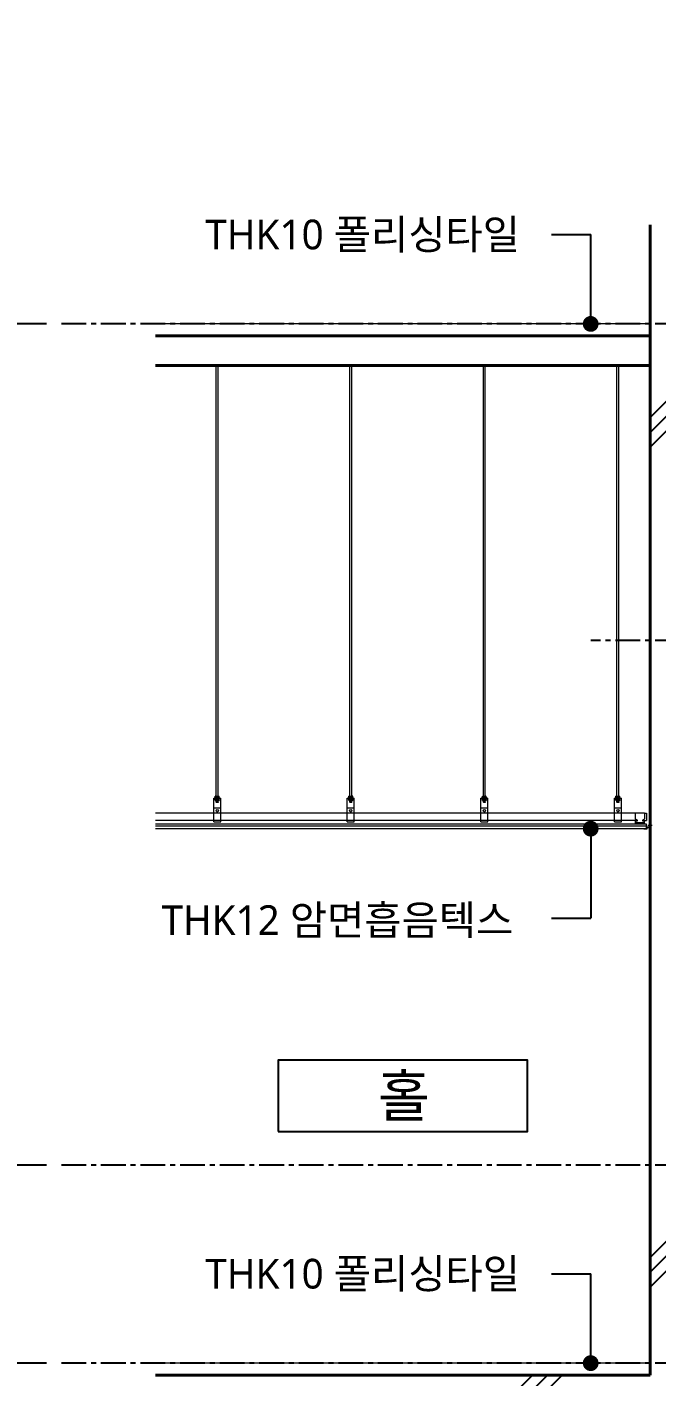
# Model space of a CAD drawing. Header units: millimetres. Extents: x -3672364 to -3590876, y -108975 to -79664.
# Drawn here: x -3615743 to -3612564, y -103295 to -96475 of the extents above; entities that cross this region are included whole.
import ezdxf
from ezdxf.enums import TextEntityAlignment as Align

# ---------------------------------------------------------------- set-up
doc = ezdxf.new("R2010")
doc.units = ezdxf.units.MM
doc.header["$LTSCALE"] = 100
doc.header["$MEASUREMENT"] = 0
doc.linetypes.add('CEN', pattern=[62, 60, -1, 0, -1])
doc.linetypes.add('CENTER', pattern=[2, 1.25, -0.25, 0.25, -0.25])
doc.layers.get('0').update_dxf_attribs({"linetype": 'CONTINUOUS'})
for name, color, linetype, lineweight in [('A-CONC-LIN1', 2, 'CONTINUOUS', 40), ('A-DIMS', 7, 'CONTINUOUS', 25), ('A-ELEV-LIN3', 8, 'CONTINUOUS', 18), ('A-MKXS-LEAD', 7, 'CONTINUOUS', 25), ('A-MKXS-TEXT1', 3, 'CONTINUOUS', 25), ('A-MKXX-NAME', 3, 'CONTINUOUS', 25), ('A-MKXX-SYMB', 7, 'CONTINUOUS', 25), ('A-XXXX-FIN2', 6, 'CONTINUOUS', 20)]:
    doc.layers.add(name, color=color, linetype=linetype, lineweight=lineweight)
doc.layers.add('A-CONC-SOLD', color=253, linetype='CEN')
doc.layers.add('AA-AXIS-LINE-1', color=1, linetype='CENTER')
doc.styles.add('HY울릉도L', font='')
doc.styles.add('맑은고딕', font='malgun.ttf')
doc.styles.get('HY울릉도L').set_extended_font_data('HYwulM')
doc.dimstyles.new('CDIM', dxfattribs={"dimtxt": 3, "dimasz": 1.5, "dimexe": 2, "dimexo": 1, "dimgap": 1, "dimtad": 1, "dimdec": 0, "dimrnd": 0.5, "dimzin": 0, "dimdsep": 32, "dimlunit": 6, "dimtxsty": 'HY울릉도L', "dimblk1": '_CIDOT', "dimblk2": '_CIDOT', "dimsah": 1, "dimcen": 5.5, "dimclrd": 2, "dimclre": 2, "dimclrt": 7, "dimadec": 0, "dimazin": 0, "dimtfac": 1, "dimtdec": 0, "dimtix": 1, "dimtmove": 2, "dimatfit": 1, "dimldrblk": '_CIDOT', "dimfxl": 1, "dimtolj": 1, "dimtzin": 0, "dimlwd": -1, "dimarcsym": 0})

# ---------------------------------------------------------------- blocks, each defined once
blk = doc.blocks.new('_CIDOT')
at = {"color": 0, "linetype": 'ByBlock'}
blk.add_line((2, 0), (-1, 0), dxfattribs=at)
at = {"color": 0, "linetype": 'ByBlock', "const_width": 0.5}
blk.add_lwpolyline([(-0.25, 0, 1), (0.25, 0, 1)], format="xyb", close=True, dxfattribs=at)
blk = doc.blocks.new('*D86')
at = {"layer": 'A-DIMS', "lineweight": -2, "transparency": 16777216}
for p, q in [((-3615643.7, -102224.8), (-3616493.7, -102224.8)), ((-3615643.7, -103224.8), (-3616493.7, -103224.8))]:
    blk.add_line(p, q, dxfattribs=at)
at = {"layer": 'A-DIMS', "transparency": 16777216}
blk.add_line((-3616393.7, -102299.8), (-3616393.7, -103149.8), dxfattribs=at)
at = {"layer": 'A-DIMS', "transparency": 16777216, "xscale": 75, "yscale": 75, "zscale": 75}
for p, rotation in [((-3616393.7, -102224.8), 90), ((-3616393.7, -103224.8), 270)]:
    blk.add_blockref('_CIDOT', p, dxfattribs=dict(at, rotation=rotation))
at = {"layer": 'A-DIMS', "color": 3, "transparency": 16777216, "insert": (-3616534.1, -102724.8), "char_height": 150, "attachment_point": 5, "rotation": 90, "style": '맑은고딕'}
blk.add_mtext('\\A1;1,000', dxfattribs=at)
blk = doc.blocks.new('*D87')
at = {"layer": 'A-DIMS', "lineweight": -2, "transparency": 16777216}
for p, q in [((-3615643.7, -97974.8), (-3616493.7, -97974.8)), ((-3615643.7, -102224.8), (-3616493.7, -102224.8))]:
    blk.add_line(p, q, dxfattribs=at)
at = {"layer": 'A-DIMS', "transparency": 16777216}
blk.add_line((-3616393.7, -98049.8), (-3616393.7, -102149.8), dxfattribs=at)
at = {"layer": 'A-DIMS', "transparency": 16777216, "xscale": 75, "yscale": 75, "zscale": 75}
for p, rotation in [((-3616393.7, -97974.8), 90), ((-3616393.7, -102224.8), 270)]:
    blk.add_blockref('_CIDOT', p, dxfattribs=dict(at, rotation=rotation))
at = {"layer": 'A-DIMS', "color": 3, "transparency": 16777216, "insert": (-3616533.7, -100099.8), "char_height": 150, "attachment_point": 5, "rotation": 90, "style": '맑은고딕'}
blk.add_mtext('\\A1;4,250', dxfattribs=at)

msp = doc.modelspace()

# ---------------------------------------------------------------- hatches: boundary and pattern name
at = {"layer": 'A-CONC-SOLD'}
h = msp.add_hatch(dxfattribs=at)
h.set_pattern_fill('CONC', color=256, scale=100)
h.set_pattern_definition([(45, (-31144.6, -13085), (-2121.3203, 2121.3203), []), (45, (-31144.6, -13010), (-2121.3203, 2121.3203), []), (45, (-31144.6, -12935), (-2121.3203, 2121.3203), [])])
h.paths.add_polyline_path([(-3612193.7, -105304.8), (-3612193.7, -103304.8), (-3608493.7, -103304.8), (-3608493.7, -105304.8)], flags=16)
h.paths.add_polyline_path([(-3612593.7, -106474.8), (-3612193.7, -106474.8), (-3612193.7, -105804.8), (-3611243.7, -105804.8), (-3611243.7, -108974.8), (-3610543.7, -108974.8), (-3610543.7, -105804.8), (-3608193.7, -105804.8), (-3608193.7, -103134.8), (-3608293.7, -103134.8), (-3608293.7, -102024.8), (-3608493.7, -102024.8), (-3608493.7, -103054.8), (-3612193.7, -103054.8), (-3612193.7, -99574.8), (-3608493.7, -99574.8), (-3608493.7, -100524.8), (-3608293.7, -100524.8), (-3608293.7, -98724.8), (-3608443.7, -98724.8), (-3608593.7, -98754.8), (-3608593.7, -98814.8), (-3608573.7, -98814.8), (-3608428.7, -98824.8), (-3608443.7, -98833.8), (-3608443.7, -99324.8), (-3611193.7, -99324.8), (-3611193.7, -99124.8), (-3611393.7, -99124.8), (-3611393.7, -99324.8), (-3612193.7, -99324.8), (-3612193.7, -96474.8), (-3612593.7, -96474.8), (-3612593.7, -98034.8), (-3615093.7, -98034.8), (-3615093.7, -98184.8), (-3612593.7, -98184.8), (-3612593.7, -103284.8), (-3615093.7, -103284.8), (-3615093.7, -103434.8), (-3612593.7, -103434.8)])
at = {"layer": 'A-MKXS-LEAD'}
h = msp.add_hatch(color=256, dxfattribs=at)
h.dxf.hatch_style = 1
h.paths.add_polyline_path([(-3612853.7, -97974.8, -1), (-3612933.7, -97974.8, -1)])
h = msp.add_hatch(color=256, dxfattribs=at)
h.dxf.hatch_style = 1
h.paths.add_polyline_path([(-3612853.7, -100524.8, 1), (-3612933.7, -100524.8, 1)])
h = msp.add_hatch(color=256, dxfattribs=at)
h.dxf.hatch_style = 1
h.paths.add_polyline_path([(-3612853.7, -103224.8, -1), (-3612933.7, -103224.8, -1)])

# ---------------------------------------------------------------- linework, layer by layer
at = {"layer": 'A-CONC-LIN1'}
for p, q in [((-3612593.7, -97474.8), (-3612593.7, -98334.8)), ((-3612593.7, -98034.8), (-3615093.7, -98034.8)), ((-3615093.7, -98184.8), (-3612593.7, -98184.8)), ((-3612593.7, -98184.8), (-3612593.7, -103284.8)), ((-3612593.7, -103284.8), (-3615093.7, -103284.8))]:
    msp.add_line(p, q, dxfattribs=at)
at = {"layer": 'A-ELEV-LIN3'}
for p, q in [((-3614786.2, -100391.3), (-3614786.2, -98184.8)), ((-3614776.2, -100391.3), (-3614776.2, -98184.8)), ((-3614111.2, -100391.3), (-3614111.2, -98184.8)), ((-3614101.2, -100391.3), (-3614101.2, -98184.8)), ((-3613436.2, -100391.3), (-3613436.2, -98184.8)), ((-3613426.2, -100391.3), (-3613426.2, -98184.8)), ((-3612761.2, -100391.3), (-3612761.2, -98184.8)), ((-3612751.2, -100391.3), (-3612751.2, -98184.8)), ((-3614798.7, -100369.8), (-3614763.7, -100369.8)), ((-3614798.7, -100489.8), (-3614798.7, -100369.8)), ((-3614798.7, -100371.8), (-3614763.7, -100371.8)), ((-3614793.2, -100373.8), (-3614793.2, -100367.8)), ((-3614793.2, -100367.8), (-3614769.2, -100367.8)), ((-3614793.2, -100373.8), (-3614769.2, -100373.8)), ((-3614793.2, -100373.8), (-3614769.2, -100373.8)), ((-3614790.2, -100359.8), (-3614791.2, -100360.8)), ((-3614791.2, -100367.8), (-3614791.2, -100360.8)), ((-3614791.2, -100367.8), (-3614791.2, -100360.8)), ((-3614791.2, -100380.8), (-3614791.2, -100373.8)), ((-3614790.2, -100381.8), (-3614791.2, -100380.8)), ((-3614790.2, -100381.8), (-3614791.2, -100380.8)), ((-3614790.2, -100359.8), (-3614772.2, -100359.8)), ((-3614790.2, -100381.8), (-3614772.2, -100381.8)), ((-3614787.8, -100359.8), (-3614786.2, -100361.5)), ((-3614787.8, -100367.8), (-3614786.2, -100366.1)), ((-3614787.8, -100373.8), (-3614786.2, -100375.5)), ((-3614787.8, -100373.8), (-3614786.2, -100375.5)), ((-3614787.8, -100381.8), (-3614786.2, -100380.1)), ((-3614784.5, -100359.8), (-3614786.2, -100361.5)), ((-3614784.5, -100367.8), (-3614786.2, -100366.1)), ((-3614784.5, -100373.8), (-3614786.2, -100375.5)), ((-3614786.2, -100391.3), (-3614786.2, -100373.8)), ((-3614784.5, -100373.8), (-3614786.2, -100375.5)), ((-3614784.5, -100381.8), (-3614786.2, -100380.1)), ((-3614781.2, -100381.8), (-3614781.2, -100373.8)), ((-3614781.2, -100381.8), (-3614781.2, -100373.8)), ((-3614777.8, -100359.8), (-3614776.2, -100361.5)), ((-3614777.8, -100367.8), (-3614776.2, -100366.1)), ((-3614777.8, -100373.8), (-3614776.2, -100375.5)), ((-3614777.8, -100381.8), (-3614776.2, -100380.1)), ((-3614774.5, -100359.8), (-3614776.2, -100361.5)), ((-3614774.5, -100367.8), (-3614776.2, -100366.1)), ((-3614774.5, -100373.8), (-3614776.2, -100375.5)), ((-3614776.2, -100391.3), (-3614776.2, -100373.8)), ((-3614774.5, -100381.8), (-3614776.2, -100380.1)), ((-3614771.2, -100360.8), (-3614772.2, -100359.8)), ((-3614771.2, -100380.8), (-3614772.2, -100381.8)), ((-3614771.2, -100367.8), (-3614771.2, -100360.8)), ((-3614771.2, -100367.8), (-3614771.2, -100360.8)), ((-3614771.2, -100380.8), (-3614771.2, -100373.8)), ((-3614769.2, -100373.8), (-3614769.2, -100367.8)), ((-3614763.7, -100489.8), (-3614763.7, -100369.8)), ((-3614123.7, -100369.8), (-3614088.7, -100369.8)), ((-3614123.7, -100489.8), (-3614123.7, -100369.8)), ((-3614123.7, -100371.8), (-3614088.7, -100371.8)), ((-3614118.2, -100373.8), (-3614118.2, -100367.8)), ((-3614118.2, -100367.8), (-3614094.2, -100367.8)), ((-3614118.2, -100373.8), (-3614094.2, -100373.8)), ((-3614118.2, -100373.8), (-3614094.2, -100373.8)), ((-3614115.2, -100359.8), (-3614116.2, -100360.8)), ((-3614116.2, -100367.8), (-3614116.2, -100360.8)), ((-3614116.2, -100367.8), (-3614116.2, -100360.8)), ((-3614116.2, -100380.8), (-3614116.2, -100373.8)), ((-3614115.2, -100381.8), (-3614116.2, -100380.8)), ((-3614115.2, -100381.8), (-3614116.2, -100380.8)), ((-3614115.2, -100359.8), (-3614097.2, -100359.8)), ((-3614115.2, -100381.8), (-3614097.2, -100381.8)), ((-3614112.8, -100359.8), (-3614111.2, -100361.5)), ((-3614112.8, -100367.8), (-3614111.2, -100366.1)), ((-3614112.8, -100373.8), (-3614111.2, -100375.5)), ((-3614112.8, -100373.8), (-3614111.2, -100375.5)), ((-3614112.8, -100381.8), (-3614111.2, -100380.1)), ((-3614109.5, -100359.8), (-3614111.2, -100361.5)), ((-3614109.5, -100367.8), (-3614111.2, -100366.1)), ((-3614109.5, -100373.8), (-3614111.2, -100375.5)), ((-3614111.2, -100391.3), (-3614111.2, -100373.8)), ((-3614109.5, -100373.8), (-3614111.2, -100375.5)), ((-3614109.5, -100381.8), (-3614111.2, -100380.1)), ((-3614106.2, -100381.8), (-3614106.2, -100373.8)), ((-3614106.2, -100381.8), (-3614106.2, -100373.8)), ((-3614102.8, -100359.8), (-3614101.2, -100361.5)), ((-3614102.8, -100367.8), (-3614101.2, -100366.1)), ((-3614102.8, -100373.8), (-3614101.2, -100375.5)), ((-3614102.8, -100381.8), (-3614101.2, -100380.1)), ((-3614099.5, -100359.8), (-3614101.2, -100361.5)), ((-3614099.5, -100367.8), (-3614101.2, -100366.1)), ((-3614099.5, -100373.8), (-3614101.2, -100375.5)), ((-3614101.2, -100391.3), (-3614101.2, -100373.8)), ((-3614099.5, -100381.8), (-3614101.2, -100380.1)), ((-3614096.2, -100360.8), (-3614097.2, -100359.8)), ((-3614096.2, -100380.8), (-3614097.2, -100381.8)), ((-3614096.2, -100367.8), (-3614096.2, -100360.8)), ((-3614096.2, -100367.8), (-3614096.2, -100360.8)), ((-3614096.2, -100380.8), (-3614096.2, -100373.8)), ((-3614094.2, -100373.8), (-3614094.2, -100367.8)), ((-3614088.7, -100489.8), (-3614088.7, -100369.8)), ((-3613448.7, -100369.8), (-3613413.7, -100369.8)), ((-3613448.7, -100489.8), (-3613448.7, -100369.8)), ((-3613448.7, -100371.8), (-3613413.7, -100371.8)), ((-3613443.2, -100373.8), (-3613443.2, -100367.8)), ((-3613443.2, -100367.8), (-3613419.2, -100367.8)), ((-3613443.2, -100373.8), (-3613419.2, -100373.8)), ((-3613443.2, -100373.8), (-3613419.2, -100373.8)), ((-3613440.2, -100359.8), (-3613441.2, -100360.8)), ((-3613441.2, -100367.8), (-3613441.2, -100360.8)), ((-3613441.2, -100367.8), (-3613441.2, -100360.8)), ((-3613441.2, -100380.8), (-3613441.2, -100373.8)), ((-3613440.2, -100381.8), (-3613441.2, -100380.8)), ((-3613440.2, -100381.8), (-3613441.2, -100380.8)), ((-3613440.2, -100359.8), (-3613422.2, -100359.8)), ((-3613440.2, -100381.8), (-3613422.2, -100381.8)), ((-3613437.8, -100359.8), (-3613436.2, -100361.5)), ((-3613437.8, -100367.8), (-3613436.2, -100366.1)), ((-3613437.8, -100373.8), (-3613436.2, -100375.5)), ((-3613437.8, -100373.8), (-3613436.2, -100375.5)), ((-3613437.8, -100381.8), (-3613436.2, -100380.1)), ((-3613434.5, -100359.8), (-3613436.2, -100361.5)), ((-3613434.5, -100367.8), (-3613436.2, -100366.1)), ((-3613434.5, -100373.8), (-3613436.2, -100375.5)), ((-3613436.2, -100391.3), (-3613436.2, -100373.8)), ((-3613434.5, -100373.8), (-3613436.2, -100375.5)), ((-3613434.5, -100381.8), (-3613436.2, -100380.1)), ((-3613431.2, -100381.8), (-3613431.2, -100373.8)), ((-3613431.2, -100381.8), (-3613431.2, -100373.8)), ((-3613427.8, -100359.8), (-3613426.2, -100361.5)), ((-3613427.8, -100367.8), (-3613426.2, -100366.1)), ((-3613427.8, -100373.8), (-3613426.2, -100375.5)), ((-3613427.8, -100381.8), (-3613426.2, -100380.1)), ((-3613424.5, -100359.8), (-3613426.2, -100361.5)), ((-3613424.5, -100367.8), (-3613426.2, -100366.1)), ((-3613424.5, -100373.8), (-3613426.2, -100375.5)), ((-3613426.2, -100391.3), (-3613426.2, -100373.8)), ((-3613424.5, -100381.8), (-3613426.2, -100380.1)), ((-3613421.2, -100360.8), (-3613422.2, -100359.8)), ((-3613421.2, -100380.8), (-3613422.2, -100381.8)), ((-3613421.2, -100367.8), (-3613421.2, -100360.8)), ((-3613421.2, -100367.8), (-3613421.2, -100360.8)), ((-3613421.2, -100380.8), (-3613421.2, -100373.8)), ((-3613419.2, -100373.8), (-3613419.2, -100367.8)), ((-3613413.7, -100489.8), (-3613413.7, -100369.8)), ((-3612773.7, -100369.8), (-3612738.7, -100369.8)), ((-3612773.7, -100489.8), (-3612773.7, -100369.8)), ((-3612773.7, -100371.8), (-3612738.7, -100371.8)), ((-3612768.2, -100373.8), (-3612768.2, -100367.8)), ((-3612768.2, -100367.8), (-3612744.2, -100367.8)), ((-3612768.2, -100373.8), (-3612744.2, -100373.8)), ((-3612768.2, -100373.8), (-3612744.2, -100373.8)), ((-3612765.2, -100359.8), (-3612766.2, -100360.8)), ((-3612766.2, -100367.8), (-3612766.2, -100360.8)), ((-3612766.2, -100367.8), (-3612766.2, -100360.8)), ((-3612766.2, -100380.8), (-3612766.2, -100373.8)), ((-3612765.2, -100381.8), (-3612766.2, -100380.8)), ((-3612765.2, -100381.8), (-3612766.2, -100380.8)), ((-3612765.2, -100359.8), (-3612747.2, -100359.8)), ((-3612765.2, -100381.8), (-3612747.2, -100381.8)), ((-3612762.8, -100359.8), (-3612761.2, -100361.5)), ((-3612762.8, -100367.8), (-3612761.2, -100366.1)), ((-3612762.8, -100373.8), (-3612761.2, -100375.5)), ((-3612762.8, -100373.8), (-3612761.2, -100375.5)), ((-3612762.8, -100381.8), (-3612761.2, -100380.1)), ((-3612759.5, -100359.8), (-3612761.2, -100361.5)), ((-3612759.5, -100367.8), (-3612761.2, -100366.1)), ((-3612759.5, -100373.8), (-3612761.2, -100375.5)), ((-3612761.2, -100391.3), (-3612761.2, -100373.8)), ((-3612759.5, -100373.8), (-3612761.2, -100375.5)), ((-3612759.5, -100381.8), (-3612761.2, -100380.1)), ((-3612756.2, -100381.8), (-3612756.2, -100373.8)), ((-3612756.2, -100381.8), (-3612756.2, -100373.8)), ((-3612752.8, -100359.8), (-3612751.2, -100361.5)), ((-3612752.8, -100367.8), (-3612751.2, -100366.1)), ((-3612752.8, -100373.8), (-3612751.2, -100375.5)), ((-3612752.8, -100381.8), (-3612751.2, -100380.1)), ((-3612749.5, -100359.8), (-3612751.2, -100361.5)), ((-3612749.5, -100367.8), (-3612751.2, -100366.1)), ((-3612749.5, -100373.8), (-3612751.2, -100375.5)), ((-3612751.2, -100391.3), (-3612751.2, -100373.8)), ((-3612749.5, -100381.8), (-3612751.2, -100380.1)), ((-3612746.2, -100360.8), (-3612747.2, -100359.8)), ((-3612746.2, -100380.8), (-3612747.2, -100381.8)), ((-3612746.2, -100367.8), (-3612746.2, -100360.8)), ((-3612746.2, -100367.8), (-3612746.2, -100360.8)), ((-3612746.2, -100380.8), (-3612746.2, -100373.8)), ((-3612744.2, -100373.8), (-3612744.2, -100367.8)), ((-3612738.7, -100489.8), (-3612738.7, -100369.8)), ((-3614798.7, -100419.8), (-3614763.7, -100419.8)), ((-3614776.2, -100391.3), (-3614786.2, -100391.3)), ((-3614786.2, -100391.3), (-3614785.2, -100392.3)), ((-3614777.2, -100392.3), (-3614785.2, -100392.3)), ((-3614776.2, -100391.3), (-3614777.2, -100392.3)), ((-3614123.7, -100419.8), (-3614088.7, -100419.8)), ((-3614101.2, -100391.3), (-3614111.2, -100391.3)), ((-3614111.2, -100391.3), (-3614110.2, -100392.3)), ((-3614102.2, -100392.3), (-3614110.2, -100392.3)), ((-3614101.2, -100391.3), (-3614102.2, -100392.3)), ((-3613448.7, -100419.8), (-3613413.7, -100419.8)), ((-3613426.2, -100391.3), (-3613436.2, -100391.3)), ((-3613436.2, -100391.3), (-3613435.2, -100392.3)), ((-3613427.2, -100392.3), (-3613435.2, -100392.3)), ((-3613426.2, -100391.3), (-3613427.2, -100392.3)), ((-3612773.7, -100419.8), (-3612738.7, -100419.8)), ((-3612751.2, -100391.3), (-3612761.2, -100391.3)), ((-3612761.2, -100391.3), (-3612760.2, -100392.3)), ((-3612752.2, -100392.3), (-3612760.2, -100392.3)), ((-3612751.2, -100391.3), (-3612752.2, -100392.3)), ((-3614798.7, -100489.8), (-3614763.7, -100489.8)), ((-3614123.7, -100489.8), (-3614088.7, -100489.8)), ((-3613448.7, -100489.8), (-3613413.7, -100489.8)), ((-3612773.7, -100489.8), (-3612738.7, -100489.8))]:
    msp.add_line(p, q, dxfattribs=at)
at = {"layer": 'A-ELEV-LIN3', "color": 8}
for p, q in [((-3612667.4, -100445.8), (-3615093.7, -100445.8)), ((-3612667.4, -100446.8), (-3615093.7, -100446.8)), ((-3612667.4, -100476.5), (-3612667.4, -100444.8)), ((-3612667.4, -100444.8), (-3612622.4, -100444.8)), ((-3612622.4, -100444.8), (-3612622.4, -100476.5)), ((-3612622.4, -100445.8), (-3612612.4, -100445.8)), ((-3612622.4, -100446.8), (-3612612.4, -100446.8)), ((-3612612.4, -100445.8), (-3612612.4, -100483.8)), ((-3612612.4, -100445.8), (-3612612.4, -100483.8)), ((-3612657.4, -100482.8), (-3615093.7, -100482.8)), ((-3612657.4, -100483.8), (-3615093.7, -100483.8)), ((-3612657.4, -100482.4), (-3612667.4, -100476.5)), ((-3612667.4, -100502.8), (-3612667.4, -100483.8)), ((-3612667.4, -100483.8), (-3612657.4, -100483.8)), ((-3612666.4, -100501.8), (-3612666.4, -100484.8)), ((-3612666.4, -100484.8), (-3612657.4, -100484.8)), ((-3612623.4, -100494.6), (-3612666.4, -100494.6)), ((-3612659.1, -100501.8), (-3612666.4, -100501.8)), ((-3612656.2, -100496.5), (-3612659.1, -100501.8)), ((-3612658.5, -100502.8), (-3612656.2, -100498.6)), ((-3612657.4, -100484.8), (-3612657.4, -100482.4)), ((-3612653.2, -100501.8), (-3612656.2, -100496.5)), ((-3612656.2, -100498.6), (-3612653.8, -100502.8)), ((-3612636.6, -100501.8), (-3612653.2, -100501.8)), ((-3612633.7, -100496.5), (-3612636.6, -100501.8)), ((-3612636, -100502.8), (-3612633.7, -100498.6)), ((-3612630.7, -100501.8), (-3612633.7, -100496.5)), ((-3612633.7, -100498.6), (-3612631.3, -100502.8)), ((-3612622.4, -100476.5), (-3612632.4, -100482.4)), ((-3612632.4, -100482.4), (-3612632.4, -100484.8)), ((-3612632.4, -100482.8), (-3612612.4, -100482.8)), ((-3612632.4, -100483.8), (-3612612.4, -100483.8)), ((-3612632.4, -100484.8), (-3612623.4, -100484.8)), ((-3612623.4, -100501.8), (-3612630.7, -100501.8)), ((-3612623.4, -100484.8), (-3612623.4, -100501.8)), ((-3612622.4, -100502.8), (-3612622.4, -100483.8))]:
    msp.add_line(p, q, dxfattribs=at)
at = {"layer": 'A-ELEV-LIN3'}
for points in [[(-3612593.7, -100494.8), (-3612595.7, -100494.8), (-3612595.7, -100517.8), (-3612611.3, -100517.8), (-3612595.7, -100517.8), (-3612595.7, -100494.8), (-3612593.7, -100494.8), (-3612593.7, -100519.8), (-3612609.3, -100519.8), (-3612609.3, -100526.8), (-3612624.3, -100526.8), (-3612624.3, -100524.8), (-3612611.3, -100524.8), (-3612611.3, -100517.8)], [(-3612605.3, -100506.7), (-3612583.5, -100506.7)]]:
    msp.add_lwpolyline(points, dxfattribs=at)
for centre in [(-3614781.2, -100434.5), (-3614106.2, -100434.5), (-3613431.2, -100434.5), (-3612756.2, -100434.5)]:
    msp.add_circle(centre, 6.1, dxfattribs=at)
at = {"layer": 'A-MKXS-LEAD'}
for p, q in [((-3613092.2, -97522.9), (-3612893.7, -97522.9)), ((-3612893.7, -97974.8), (-3612893.7, -97522.9)), ((-3612893.7, -100524.8), (-3612893.7, -100976.8)), ((-3613092.2, -100976.8), (-3612893.7, -100976.8)), ((-3613092.2, -102772.9), (-3612893.7, -102772.9)), ((-3612893.7, -103224.8), (-3612893.7, -102772.9))]:
    msp.add_line(p, q, dxfattribs=at)
at = {"layer": 'A-MKXX-SYMB'}
msp.add_lwpolyline([(-3614473.7, -102054.8), (-3613213.7, -102054.8), (-3613213.7, -101694.8), (-3614473.7, -101694.8)], close=True, dxfattribs=at)
at = {"layer": 'A-XXXX-FIN2'}
for p, q in [((-3612593.7, -97974.8), (-3615093.7, -97974.8)), ((-3612612.4, -100502.8), (-3615093.7, -100502.8)), ((-3612612.4, -100512.3), (-3615093.7, -100512.3)), ((-3612612.4, -100524.8), (-3615093.7, -100524.8)), ((-3612612.4, -100524.8), (-3612612.4, -100502.8)), ((-3612593.7, -103224.8), (-3615093.7, -103224.8))]:
    msp.add_line(p, q, dxfattribs=at)
at = {"layer": 'AA-AXIS-LINE-1'}
for p, q in [((-3604443.7, -97974.8), (-3615593.7, -97974.8)), ((-3604443.7, -99574.8), (-3612893.7, -99574.8)), ((-3604443.7, -102224.8), (-3615593.7, -102224.8)), ((-3604443.7, -103224.8), (-3615593.7, -103224.8))]:
    msp.add_line(p, q, dxfattribs=at)

# ---------------------------------------------------------------- texts
at = {"layer": 'A-MKXS-TEXT1', "style": '맑은고딕'}
for s, p in [('THK10 폴리싱타일', (-3614840.9, -97522.9)), ('THK12 암면흡음텍스', (-3615062.9, -100986.6)), ('THK10 폴리싱타일', (-3614840.9, -102772.9))]:
    msp.add_text(s, height=150, dxfattribs=at).set_placement(p, align=Align.MIDDLE_LEFT)
at = {"layer": 'A-MKXX-NAME', "style": '맑은고딕'}
msp.add_text('홀', height=210, dxfattribs=at).set_placement((-3613838.1, -101874.8), align=Align.MIDDLE_CENTER)

# ---------------------------------------------------------------- dimensions: what is measured, and where the dimension line sits
at = {"layer": 'A-DIMS'}
for base, p1, p2, picture, middle in [((-3616393.7, -102224.8), (-3615593.7, -97974.8), (-3615593.7, -102224.8), '*D87', (-3616533.7, -100099.8)), ((-3616393.7, -103224.8), (-3615593.7, -102224.8), (-3615593.7, -103224.8), '*D86', (-3616534.1, -102724.8))]:
    dim = msp.add_linear_dim(base=base, p1=p1, p2=p2, angle=270, dimstyle='CDIM', override={"dimscale": 50, "dimtxsty": '맑은고딕', "dimclrd": 256, "dimclre": 256, "dimclrt": 3}, dxfattribs=at)
    dim.commit()
    dim.dimension.update_dxf_attribs({"geometry": picture, "text_midpoint": middle})

doc.saveas('drawing.dxf')
